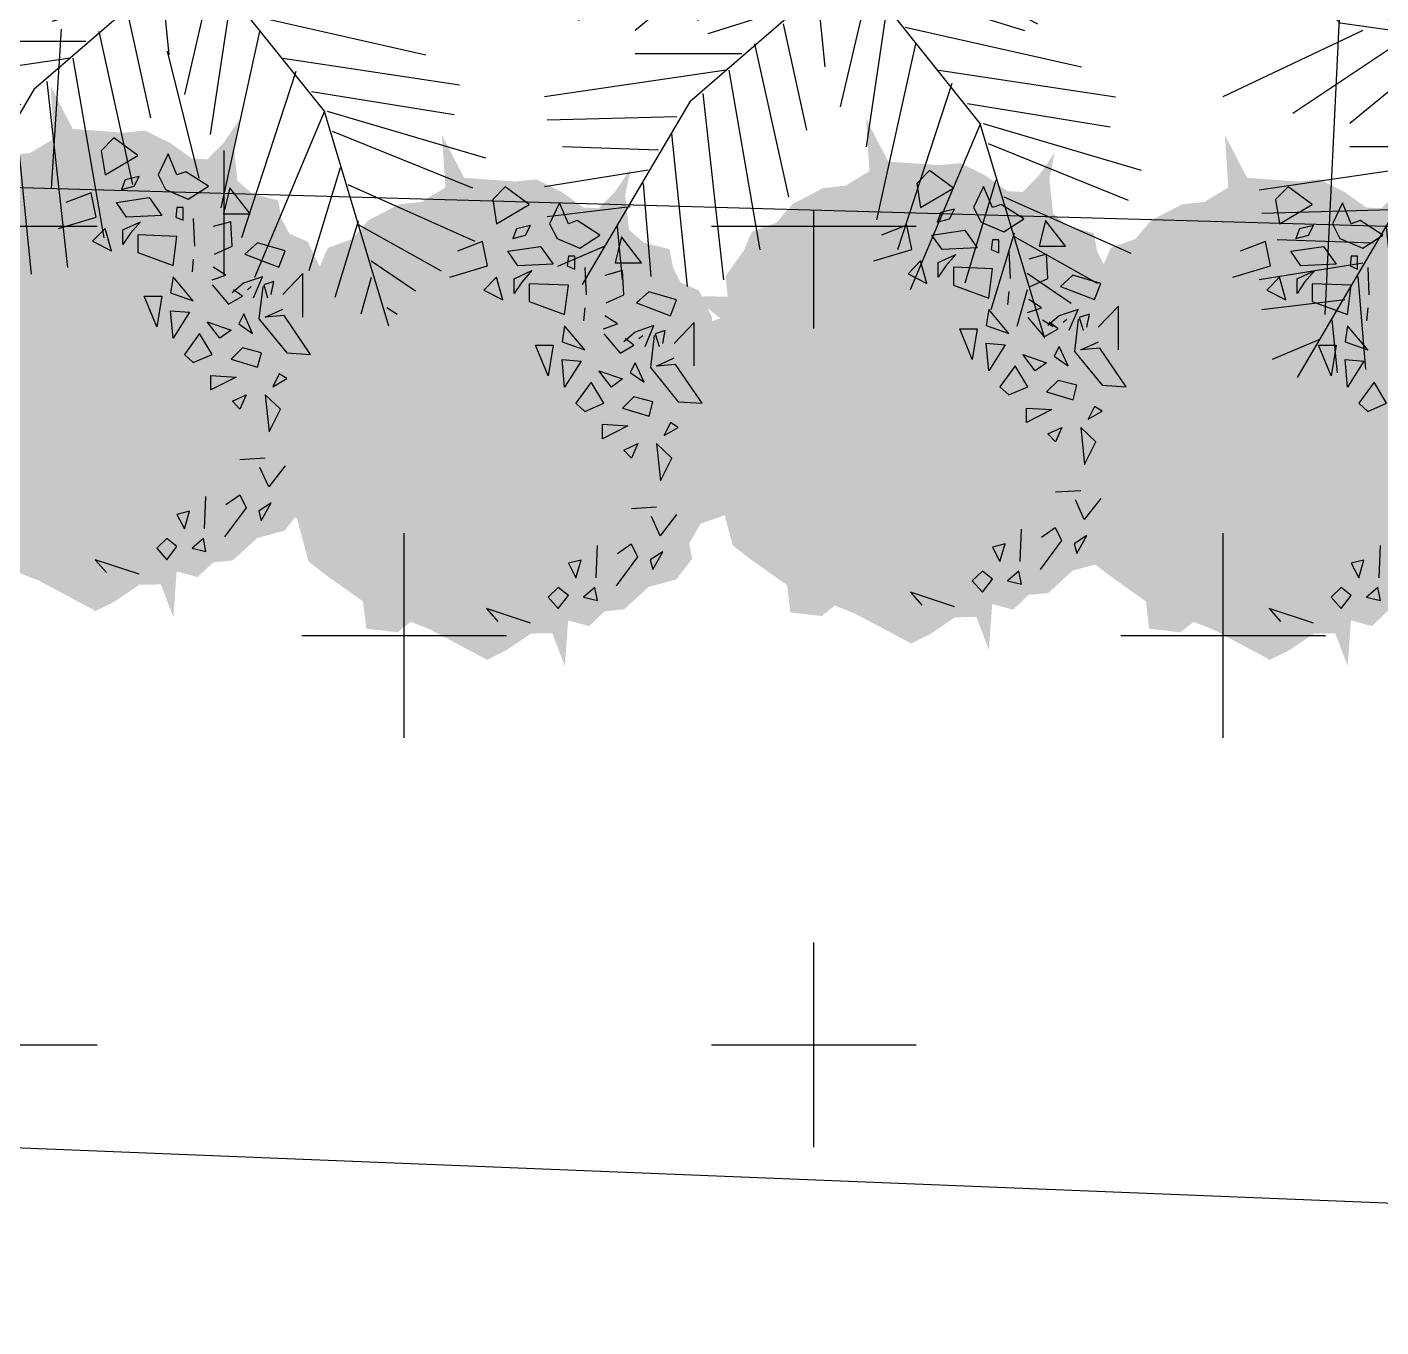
# Model space of a CAD drawing. Header units: millimetres. Extents: x 1933 to 24107, y 1228 to 18074.
# Drawn here: x 20257 to 21307, y 1228 to 2235 of the extents above; entities that cross this region are included whole.
import ezdxf

# ---------------------------------------------------------------- set-up
doc = ezdxf.new("R2010")
doc.units = ezdxf.units.MM
doc.layers.add('marc det', color=74, linetype='Continuous', lineweight=18)
doc.styles.add('ATTR', font='romans.shx', dxfattribs={"width": 0.8, "height": 0.470416})

# ---------------------------------------------------------------- blocks, each defined once
blk = doc.blocks.new('fff')
at = {"color": 93}
for p, q in [((80686.8, 24306.7), (80654.6, 24332.5)), ((80799.9, 23710.9), (80683.3, 24344.1)), ((80698.9, 24286.1), (80727, 24332.5)), ((80702.9, 24234.5), (80610.4, 24296.4)), ((80715, 24193.2), (80771.3, 24260.3)), ((80719, 24152), (80558.1, 24229.3)), ((80735.1, 24110.7), (80851.8, 24244.8)), ((80743.1, 24017.9), (80916.2, 24229.3)), ((80743.1, 24023), (80525.9, 24162.3)), ((80767.3, 23894.1), (80896, 24131.3)), ((80759.2, 23925), (80493.7, 24105.5)), ((81099.8, 23810.9), (81333.1, 24110.8)), ((81101.3, 23811.5), (81145.5, 24110.7)), ((81290.4, 24115.9), (81302.4, 24074.6)), ((81230, 24090.1), (81266.2, 24028.2)), ((80980.5, 23775.4), (81057, 24059.1)), ((81044.9, 23790.9), (81105.3, 24069.4)), ((81189.8, 24074.6), (81213.9, 23961.1)), ((81153.6, 24054), (81161.6, 23894.1)), ((81286.3, 24043.6), (81366.8, 24054)), ((80260.3, 23945.6), (80252.3, 24033.3)), ((80316.6, 24028.2), (80328.7, 23883.7)), ((80405.2, 24023), (80529.9, 23754.8)), ((80450.1, 23760.9), (80216.8, 23994.2)), ((80373, 24002.4), (80413.2, 23796.1)), ((80787.4, 23785.7), (80900.1, 24007.5)), ((80912.1, 23749.6), (80996.6, 24002.4)), ((81250.1, 23997.2), (81342.7, 23986.9)), ((80638.5, 23734.2), (80457.5, 23992.1)), ((80529.9, 23976.6), (80767.3, 23863.1)), ((80843.7, 23729), (80924.2, 23981.7)), ((80272.4, 23930.2), (80179.8, 23914.7)), ((81201.8, 23930.2), (81334.6, 23909.5)), ((81169.6, 23894.1), (81342.7, 23832.2)), ((80348.8, 23863.1), (80187.9, 23832.2)), ((80570.1, 23863.1), (80787.4, 23765.1)), ((81129.4, 23847.6), (81334.6, 23780.6)), ((80799.9, 23710.9), (81099.8, 23810.9)), ((81069.1, 23796.1), (81318.5, 23729)), ((80429.3, 23780.6), (80220.1, 23770.3)), ((81000.7, 23775.4), (81189.8, 23672.3)), ((80485.6, 23749.6), (80268.4, 23646.5)), ((80562.1, 23744.5), (80377, 23620.7)), ((80799.9, 23710.9), (80450.1, 23760.9)), ((80924.2, 23749.6), (81141.5, 23646.5)), ((80622.4, 23734.2), (80465.5, 23605.2)), ((80727, 23723.8), (80562.1, 23620.7)), ((80871.9, 23729), (81089.2, 23615.5)), ((80799.9, 23710.9), (80550, 23494.4)), ((80799.9, 23710.9), (80999.9, 23461)), ((80819.6, 23682.6), (81069.1, 23605.2)), ((80747.2, 23672.3), (80759.2, 23548.5)), ((80827.6, 23677.4), (80783.4, 23486.6)), ((80727, 23646.5), (80578.2, 23600)), ((80855.8, 23641.3), (80823.6, 23424.7)), ((80694.9, 23615.5), (80731.1, 23450.4)), ((80884, 23610.4), (81157.6, 23548.5)), ((80650.6, 23584.6), (80702.9, 23347.3)), ((80900.1, 23584.6), (80839.7, 23311.2)), ((80630.5, 23569.1), (80465.5, 23569.1)), ((80606.3, 23543.3), (80324.7, 23502)), ((80610.4, 23543.3), (80658.7, 23264.7)), ((80936.3, 23543.3), (81209.9, 23502)), ((80956.4, 23522.7), (80871.9, 23264.7)), ((80550, 23494.4), (80383.4, 23211.1)), ((80570.1, 23507.2), (80602.3, 23218.3)), ((80980.5, 23491.7), (81201.8, 23455.6)), ((80529.9, 23471.1), (80328.7, 23465.9)), ((81000.7, 23460.8), (80892, 23202.8)), ((80999.9, 23461), (81099.8, 23127.8)), ((81004.7, 23460.8), (81250.1, 23388.5)), ((80521.8, 23445.3), (80546, 23208)), ((81012.7, 23429.8), (81230, 23342.1)), ((80501.7, 23419.5), (80352.8, 23424.7)), ((80485.6, 23388.5), (80324.7, 23362.8)), ((80477.6, 23367.9), (80489.7, 23223.5)), ((81024.8, 23373.1), (80976.5, 23213.2)), ((81036.9, 23347.3), (81234, 23259.6)), ((80457.5, 23331.8), (80328.7, 23316.3)), ((80437.3, 23300.9), (80445.4, 23218.3)), ((81053, 23290.5), (81016.7, 23171.9)), ((81053, 23285.4), (81181.7, 23213.2)), ((80417.2, 23269.9), (80344.8, 23239)), ((81073.1, 23228.6), (81141.5, 23182.2)), ((81073.1, 23202.8), (81057, 23146.1)), ((81097.2, 23156.4), (81113.3, 23146.1))]:
    blk.add_line(p, q, dxfattribs=at)
at = {"color": 93, "style": 'ATTR', "width": 0.8, "flags": 9}
blk.add_attdef('ESTCODE', (80799.9, 23710.9), '', height=0.00304, dxfattribs=at)

msp = doc.modelspace()

# ---------------------------------------------------------------- hatches: boundary and pattern name
h = msp.add_hatch()
h.set_pattern_fill('CROSS', color=92, scale=50, style=0)
h.set_pattern_definition([(0, (-364657.85, -207469.06), (317.5, 317.5), [158.75, -476.25]), (90, (-364578.47, -207548.43), (-317.5, 317.5), [158.75, -476.25])])
h.paths.add_polyline_path([(16430.1, 2218.9, 0.281353), (17013.3, 1497.4), (23693.5, 1227.6), (23731, 2012.8)])
at = {"layer": 'marc det'}
for points in [[(20162.8, 1892.2), (20171.7, 1858.9), (20185.7, 1848), (20213.9, 1828), (20216.4, 1806.9), (20240.7, 1804.1), (20250.9, 1812.2), (20266.4, 1806.1), (20310.1, 1782.7), (20325.2, 1790.3), (20344.1, 1803.1), (20360.6, 1803.3), (20370.4, 1777.9), (20372.9, 1813.4), (20389.2, 1809), (20401.2, 1820.4), (20416.3, 1821.9), (20435.4, 1839.3), (20456.8, 1845.1), (20469.1, 1861.2), (20466.8, 1872.9), (20475.6, 1888.3), (20495.6, 1895.3), (20520.7, 1900.2), (20501.9, 1905.6), (20486.7, 1922.4), (20493.2, 1943.5), (20502.3, 1957.5), (20496.6, 1974.6), (20496.6, 1992.8), (20509.7, 2004.5), (20494.6, 2009.2), (20483.7, 2028.3), (20484.5, 2048.2), (20474.5, 2069.1), (20460.2, 2075.4), (20454.4, 2086.4), (20451.5, 2101.1), (20431.5, 2106.3), (20420.1, 2116.2), (20417.2, 2143), (20421.5, 2163.6), (20409.5, 2146), (20396.7, 2132.9), (20384.7, 2133.6), (20368.1, 2145.5), (20348.3, 2155.3), (20332.1, 2153.6), (20292.4, 2156.5), (20275.2, 2189.6), (20277.8, 2149), (20259.2, 2137.8), (20241.8, 2135.9), (20218.1, 2123.6), (20205.6, 2109), (20186.8, 2102.2), (20180.2, 2087.2), (20166.2, 2067.8), (20167.8, 2051.7), (20140.8, 2052.1), (20162, 2035), (20145.5, 2028.7), (20141.2, 2020.2), (20135.2, 1999.9), (20140.1, 1995.7), (20142.7, 1958.2), (20136.5, 1947.8), (20143.6, 1929.5), (20141.6, 1915.4), (20123.1, 1901.1), (20102, 1887.8), (20122.3, 1893.3), (20150.8, 1898.9)], [(20795.1, 1866.9), (20804, 1833.7), (20818, 1822.7), (20846.2, 1802.7), (20848.6, 1781.6), (20872.9, 1778.8), (20883.2, 1786.9), (20898.6, 1780.8), (20942.4, 1757.5), (20957.5, 1765), (20976.3, 1777.8), (20992.9, 1778.1), (21002.6, 1752.6), (21005.2, 1788.1), (21021.4, 1783.7), (21033.4, 1795.2), (21048.6, 1796.6), (21067.7, 1814.1), (21089.1, 1819.8), (21101.3, 1835.9), (21099, 1847.6), (21107.9, 1863), (21127.8, 1870), (21153, 1875), (21134.1, 1880.4), (21118.9, 1897.2), (21125.5, 1918.2), (21134.6, 1932.2), (21128.9, 1949.3), (21128.8, 1967.6), (21141.9, 1979.3), (21126.8, 1983.9), (21115.9, 2003), (21116.7, 2023), (21106.7, 2043.8), (21092.4, 2050.1), (21086.7, 2061.2), (21083.8, 2075.8), (21063.8, 2081), (21052.4, 2090.9), (21049.5, 2117.7), (21053.7, 2138.3), (21041.7, 2120.8), (21028.9, 2107.6), (21016.9, 2108.3), (21000.3, 2120.2), (20980.6, 2130), (20964.3, 2128.4), (20924.6, 2131.2), (20907.4, 2164.3), (20910, 2123.8), (20891.5, 2112.5), (20874.1, 2110.6), (20850.4, 2098.3), (20837.8, 2083.7), (20819, 2076.9), (20812.5, 2062), (20798.5, 2042.5), (20800.1, 2026.4), (20773.1, 2026.9), (20794.3, 2009.7), (20777.7, 2003.4), (20773.4, 1995), (20767.5, 1974.6), (20772.3, 1970.4), (20775, 1932.9), (20768.7, 1922.6), (20775.9, 1904.2), (20773.9, 1890.1), (20755.4, 1875.8), (20734.2, 1862.5), (20754.5, 1868.1), (20783.1, 1873.7)], [(20466.3, 1854.3), (20475.2, 1821), (20489.2, 1810.1), (20517.4, 1790.1), (20519.9, 1769), (20544.1, 1766.2), (20554.4, 1774.3), (20569.9, 1768.2), (20613.6, 1744.8), (20628.7, 1752.4), (20647.6, 1765.2), (20664.1, 1765.4), (20673.9, 1740), (20676.4, 1775.4), (20692.7, 1771), (20704.7, 1782.5), (20719.8, 1784), (20738.9, 1801.4), (20760.3, 1807.2), (20772.6, 1823.3), (20770.3, 1835), (20779.1, 1850.4), (20799.1, 1857.4), (20824.2, 1862.3), (20805.3, 1867.7), (20790.2, 1884.5), (20796.7, 1905.6), (20805.8, 1919.5), (20800.1, 1936.7), (20800.1, 1954.9), (20813.2, 1966.6), (20798, 1971.3), (20787.1, 1990.4), (20788, 2010.3), (20777.9, 2031.2), (20763.6, 2037.5), (20757.9, 2048.5), (20755, 2063.2), (20735, 2068.4), (20723.6, 2078.3), (20720.7, 2105.1), (20724.9, 2125.7), (20713, 2108.1), (20700.1, 2095), (20688.1, 2095.6), (20671.5, 2107.6), (20651.8, 2117.4), (20635.5, 2115.7), (20595.8, 2118.6), (20578.6, 2151.7), (20581.3, 2111.1), (20562.7, 2099.9), (20545.3, 2098), (20521.6, 2085.7), (20509.1, 2071.1), (20490.2, 2064.3), (20483.7, 2049.3), (20469.7, 2029.9), (20471.3, 2013.8), (20444.3, 2014.2), (20465.5, 1997.1), (20448.9, 1990.8), (20444.7, 1982.3), (20438.7, 1962), (20443.6, 1957.8), (20446.2, 1920.3), (20439.9, 1909.9), (20447.1, 1891.6), (20445.1, 1877.5), (20426.6, 1863.2), (20405.5, 1849.9), (20425.7, 1855.4), (20454.3, 1861)], [(21073.3, 1854.3), (21082.2, 1821), (21096.2, 1810.1), (21124.4, 1790.1), (21126.8, 1769), (21151.1, 1766.2), (21161.4, 1774.3), (21176.8, 1768.2), (21220.6, 1744.8), (21235.7, 1752.4), (21254.5, 1765.2), (21271.1, 1765.4), (21280.8, 1740), (21283.3, 1775.4), (21299.6, 1771), (21311.6, 1782.5), (21326.8, 1784), (21345.9, 1801.4), (21367.3, 1807.2), (21379.5, 1823.3), (21377.2, 1835), (21386.1, 1850.4), (21406, 1857.4), (21431.2, 1862.3), (21412.3, 1867.7), (21397.1, 1884.5), (21403.7, 1905.6), (21412.8, 1919.5), (21407, 1936.7), (21407, 1954.9), (21420.1, 1966.6), (21405, 1971.3), (21394.1, 1990.4), (21394.9, 2010.3), (21384.9, 2031.2), (21370.6, 2037.5), (21364.9, 2048.5), (21362, 2063.2), (21342, 2068.4), (21330.5, 2078.3), (21327.6, 2105.1), (21331.9, 2125.7), (21319.9, 2108.1), (21307.1, 2095), (21295.1, 2095.6), (21278.5, 2107.6), (21258.8, 2117.4), (21242.5, 2115.7), (21202.8, 2118.6), (21185.6, 2151.7), (21188.2, 2111.1), (21169.7, 2099.9), (21152.3, 2098), (21128.6, 2085.7), (21116, 2071.1), (21097.2, 2064.3), (21090.7, 2049.3), (21076.7, 2029.9), (21078.3, 2013.8), (21051.3, 2014.2), (21072.5, 1997.1), (21055.9, 1990.8), (21051.6, 1982.3), (21045.7, 1962), (21050.5, 1957.8), (21053.2, 1920.3), (21046.9, 1909.9), (21054.1, 1891.6), (21052.1, 1877.5), (21033.5, 1863.2), (21012.4, 1849.9), (21032.7, 1855.4), (21061.3, 1861)]]:
    msp.add_hatch(color=102, dxfattribs=at).paths.add_polyline_path(points)

# ---------------------------------------------------------------- linework, layer by layer
for p, q in [((21263.4, 2012.6), (21275.5, 2266)), ((20275.8, 2110.4), (20283.5, 2233.9)), ((16429.7, 2219), (23731, 2012.8)), ((20390.3, 2118.4), (20365.7, 2216.8)), ((17013.3, 1497.4), (23693.5, 1227.6))]:
    msp.add_line(p, q)
at = {"color": 96}
for p, q in [((20324.3, 2149.6), (20314.5, 2139.6)), ((20342.8, 2135.8), (20324.3, 2149.6)), ((20314.5, 2139.6), (20317.4, 2120.8)), ((20317.4, 2120.8), (20342.8, 2135.8)), ((20366.3, 2137.1), (20358.5, 2120.8)), ((20373.1, 2120.8), (20366.3, 2137.1)), ((20358.5, 2120.8), (20364.3, 2109.5)), ((20380, 2123.3), (20373.1, 2120.8)), ((20397.6, 2112), (20380, 2123.3)), ((20956.5, 2124.4), (20946.7, 2114.3)), ((20975.1, 2110.6), (20956.5, 2124.4)), ((20333, 2117), (20330.1, 2109.5)), ((20330.1, 2109.5), (20339.9, 2112)), ((20343.8, 2119.6), (20333, 2117)), ((20339.9, 2112), (20343.8, 2119.6)), ((20381.9, 2102), (20397.6, 2112)), ((20414.2, 2110.8), (20409.3, 2090.7)), ((20429.8, 2090.7), (20414.2, 2110.8)), ((20627.7, 2111.7), (20618, 2101.7)), ((20646.3, 2097.9), (20627.7, 2111.7)), ((20946.7, 2114.3), (20949.7, 2095.5)), ((20949.7, 2095.5), (20975.1, 2110.6)), ((20998.5, 2111.8), (20990.7, 2095.5)), ((21005.4, 2095.5), (20998.5, 2111.8)), ((21234.7, 2111.7), (21224.9, 2101.7)), ((21253.3, 2097.9), (21234.7, 2111.7)), ((20306.7, 2107), (20287.1, 2099.5)), ((20310.6, 2088.2), (20306.7, 2107)), ((20326.2, 2099.5), (20351.6, 2103.3)), ((20334, 2088.2), (20326.2, 2099.5)), ((20351.6, 2103.3), (20361.4, 2089.5)), ((20364.3, 2109.5), (20381.9, 2102)), ((20618, 2101.7), (20620.9, 2082.9)), ((21224.9, 2101.7), (21227.8, 2082.9)), ((20361.4, 2089.5), (20334, 2088.2)), ((20373.1, 2095.7), (20372.2, 2088.2)), ((20378, 2095.7), (20373.1, 2095.7)), ((20378, 2085.7), (20378, 2095.7)), ((20409.3, 2090.7), (20429.8, 2090.7)), ((20620.9, 2082.9), (20646.3, 2097.9)), ((20669.8, 2099.2), (20662, 2082.9)), ((20676.6, 2082.9), (20669.8, 2099.2)), ((20965.3, 2091.8), (20962.4, 2084.3)), ((20976, 2094.3), (20965.3, 2091.8)), ((20972.1, 2086.8), (20976, 2094.3)), ((20990.7, 2095.5), (20996.6, 2084.3)), ((21012.2, 2098), (21005.4, 2095.5)), ((21029.8, 2086.8), (21012.2, 2098)), ((21227.8, 2082.9), (21253.3, 2097.9)), ((21276.7, 2099.2), (21268.9, 2082.9)), ((21283.6, 2082.9), (21276.7, 2099.2)), ((20281.2, 2079.4), (20310.6, 2088.2)), ((20317.4, 2079.4), (20307.6, 2069.4)), ((20322.3, 2061.9), (20317.4, 2079.4)), ((20331.1, 2078.2), (20344.8, 2084.5)), ((20344.8, 2084.5), (20337, 2075.7)), ((20372.2, 2088.2), (20378, 2085.7)), ((20385.8, 2087), (20386.8, 2065.7)), ((20415, 2084.5), (20401.3, 2080.8)), ((20416, 2065.7), (20415, 2084.5)), ((20636.5, 2079.1), (20633.6, 2071.6)), ((20647.3, 2081.6), (20636.5, 2079.1)), ((20643.4, 2074.1), (20647.3, 2081.6)), ((20662, 2082.9), (20667.8, 2071.6)), ((20683.4, 2085.4), (20676.6, 2082.9)), ((20701, 2074.1), (20683.4, 2085.4)), ((20938.9, 2081.8), (20919.4, 2074.2)), ((20942.8, 2062.9), (20938.9, 2081.8)), ((20962.4, 2084.3), (20972.1, 2086.8)), ((20996.6, 2084.3), (21014.2, 2076.7)), ((21014.2, 2076.7), (21029.8, 2086.8)), ((21046.4, 2085.5), (21041.5, 2065.5)), ((21062.1, 2065.5), (21046.4, 2085.5)), ((21243.5, 2079.1), (21240.6, 2071.6)), ((21254.2, 2081.6), (21243.5, 2079.1)), ((21250.3, 2074.1), (21254.2, 2081.6)), ((21268.9, 2082.9), (21274.8, 2071.6)), ((21290.4, 2085.4), (21283.6, 2082.9)), ((21308, 2074.1), (21290.4, 2085.4)), ((20307.6, 2069.4), (20322.3, 2061.9)), ((20331.1, 2066.9), (20331.1, 2078.2)), ((20337, 2075.7), (20331.1, 2066.9)), ((20342.8, 2074.4), (20342.8, 2060.7)), ((20373.1, 2073.2), (20342.8, 2074.4)), ((20370.2, 2050.6), (20373.1, 2073.2)), ((20435.6, 2068.2), (20425.8, 2059.5)), ((20457.1, 2062), (20435.6, 2068.2)), ((20610.1, 2069.1), (20590.6, 2061.6)), ((20614, 2050.3), (20610.1, 2069.1)), ((20633.6, 2071.6), (20643.4, 2074.1)), ((20667.8, 2071.6), (20685.4, 2064.1)), ((20685.4, 2064.1), (20701, 2074.1)), ((20717.7, 2072.9), (20712.8, 2052.8)), ((20733.3, 2052.8), (20717.7, 2072.9)), ((20958.5, 2074.2), (20983.9, 2078)), ((20966.3, 2062.9), (20958.5, 2074.2)), ((20983.9, 2078), (20993.6, 2064.2)), ((21005.4, 2070.5), (21004.4, 2062.9)), ((21010.3, 2070.5), (21005.4, 2070.5)), ((21010.3, 2060.4), (21010.3, 2070.5)), ((21217.1, 2069.1), (21197.5, 2061.6)), ((21221, 2050.3), (21217.1, 2069.1)), ((21240.6, 2071.6), (21250.3, 2074.1)), ((21274.8, 2071.6), (21292.4, 2064.1)), ((21292.4, 2064.1), (21308, 2074.1)), ((20342.8, 2060.7), (20370.2, 2050.6)), ((20402.3, 2059.5), (20416, 2065.7)), ((20425.8, 2059.5), (20452.2, 2049.4)), ((20452.2, 2049.4), (20457.1, 2062)), ((20629.7, 2061.6), (20655.1, 2065.3)), ((20637.5, 2050.3), (20629.7, 2061.6)), ((20655.1, 2065.3), (20664.9, 2051.6)), ((20676.6, 2057.8), (20675.6, 2050.3)), ((20681.5, 2057.8), (20676.6, 2057.8)), ((20681.5, 2047.8), (20681.5, 2057.8)), ((20913.5, 2054.2), (20942.8, 2062.9)), ((20963.3, 2052.9), (20977, 2059.2)), ((20993.6, 2064.2), (20966.3, 2062.9)), ((20977, 2059.2), (20969.2, 2050.4)), ((21004.4, 2062.9), (21010.3, 2060.4)), ((21018.1, 2061.7), (21019.1, 2040.4)), ((21047.3, 2059.3), (21033.6, 2055.5)), ((21041.5, 2065.5), (21062.1, 2065.5)), ((21048.3, 2040.5), (21047.3, 2059.3)), ((21236.7, 2061.6), (21262.1, 2065.3)), ((21244.5, 2050.3), (21236.7, 2061.6)), ((21262.1, 2065.3), (21271.8, 2051.6)), ((21283.6, 2057.8), (21282.6, 2050.3)), ((21288.5, 2057.8), (21283.6, 2057.8)), ((21288.5, 2047.8), (21288.5, 2057.8)), ((20385.8, 2055.6), (20384.9, 2045.6)), ((20411.1, 2043.2), (20401.3, 2049.4)), ((20584.7, 2041.5), (20614, 2050.3)), ((20664.9, 2051.6), (20637.5, 2050.3)), ((20675.6, 2050.3), (20681.5, 2047.8)), ((20689.3, 2049.1), (20690.3, 2027.8)), ((20712.8, 2052.8), (20733.3, 2052.8)), ((20949.7, 2054.2), (20939.9, 2044.1)), ((20954.6, 2036.6), (20949.7, 2054.2)), ((20963.3, 2041.6), (20963.3, 2052.9)), ((20969.2, 2050.4), (20963.3, 2041.6)), ((20975.1, 2049.2), (20975.1, 2035.4)), ((21005.4, 2047.9), (20975.1, 2049.2)), ((21002.5, 2025.3), (21005.4, 2047.9)), ((21191.7, 2041.5), (21221, 2050.3)), ((21271.8, 2051.6), (21244.5, 2050.3)), ((21282.6, 2050.3), (21288.5, 2047.8)), ((21296.3, 2049.1), (21297.3, 2027.8)), ((20370.2, 2041.9), (20368.2, 2029.3)), ((20385.8, 2023.1), (20370.2, 2041.9)), ((20400.4, 2039.4), (20411.1, 2043.2)), ((20424.8, 2036.9), (20416, 2029.4)), ((20439.5, 2041.9), (20424.8, 2036.9)), ((20432.6, 2025.6), (20439.5, 2041.9)), ((20448.3, 2038.2), (20440.4, 2035.7)), ((20446.3, 2028.1), (20448.3, 2038.2)), ((20470.7, 2044.4), (20455.1, 2028.1)), ((20470.7, 2010.6), (20470.7, 2044.4)), ((20620.9, 2041.5), (20611.1, 2031.5)), ((20625.8, 2024), (20620.9, 2041.5)), ((20634.6, 2040.3), (20648.3, 2046.6)), ((20634.6, 2029), (20634.6, 2040.3)), ((20640.4, 2037.8), (20634.6, 2029)), ((20648.3, 2046.6), (20640.4, 2037.8)), ((20646.3, 2036.5), (20646.3, 2022.7)), ((20676.6, 2035.3), (20646.3, 2036.5)), ((20718.5, 2046.6), (20704.8, 2042.9)), ((20719.5, 2027.8), (20718.5, 2046.6)), ((20939.9, 2044.1), (20954.6, 2036.6)), ((21034.6, 2034.2), (21048.3, 2040.5)), ((21067.8, 2043), (21058, 2034.2)), ((21089.3, 2036.7), (21067.8, 2043)), ((21084.4, 2024.2), (21089.3, 2036.7)), ((21227.8, 2041.5), (21218.1, 2031.5)), ((21232.7, 2024), (21227.8, 2041.5)), ((21241.5, 2040.3), (21255.2, 2046.6)), ((21241.5, 2029), (21241.5, 2040.3)), ((21247.4, 2037.8), (21241.5, 2029)), ((21255.2, 2046.6), (21247.4, 2037.8)), ((21253.3, 2036.5), (21253.3, 2022.7)), ((21283.6, 2035.3), (21253.3, 2036.5)), ((20357.5, 2003), (20347.7, 2026.8)), ((20347.7, 2026.8), (20361.4, 2026.8)), ((20361.4, 2026.8), (20357.5, 2003)), ((20368.2, 2029.3), (20385.8, 2023.1)), ((20400.5, 2035.6), (20413.2, 2020.5)), ((20413.2, 2020.5), (20424, 2026.8)), ((20424, 2026.8), (20417.1, 2031.8)), ((20427.9, 2031.8), (20430.8, 2034.3)), ((20439.6, 2034.3), (20436.7, 2009.3)), ((20440.4, 2035.7), (20443.4, 2025.6)), ((20611.1, 2031.5), (20625.8, 2024)), ((20673.7, 2012.7), (20676.6, 2035.3)), ((20705.8, 2021.6), (20719.5, 2027.8)), ((20739, 2030.3), (20729.3, 2021.6)), ((20760.5, 2024.1), (20739, 2030.3)), ((20975.1, 2035.4), (21002.5, 2025.3)), ((21018.1, 2030.4), (21017.1, 2020.3)), ((21058, 2034.2), (21084.4, 2024.2)), ((21218.1, 2031.5), (21232.7, 2024)), ((21280.6, 2012.7), (21283.6, 2035.3)), ((20368.2, 2015.5), (20382.9, 2014.3)), ((20370.2, 1994.2), (20368.2, 2015.5)), ((20441.6, 2010.5), (20455.2, 2016.8)), ((20646.3, 2022.7), (20673.7, 2012.7)), ((20689.3, 2017.7), (20688.3, 2007.7)), ((20729.3, 2021.6), (20755.7, 2011.5)), ((20755.7, 2011.5), (20760.5, 2024.1)), ((21002.5, 2016.6), (21000.5, 2004.1)), ((21018.1, 1997.8), (21002.5, 2016.6)), ((21032.6, 2014.1), (21043.4, 2017.9)), ((21043.4, 2017.9), (21033.6, 2024.2)), ((21071.7, 2016.6), (21057.1, 2011.6)), ((21064.9, 2000.4), (21071.7, 2016.6)), ((21103, 2019.1), (21087.4, 2002.9)), ((21103, 1985.3), (21103, 2019.1)), ((21253.3, 2022.7), (21280.6, 2012.7)), ((21296.3, 2017.7), (21295.3, 2007.7)), ((20382.9, 2014.3), (20370.2, 1994.2)), ((20406.4, 1994.2), (20396.6, 2006.8)), ((20396.6, 2006.8), (20415.2, 2000.5)), ((20424.9, 2013), (20421, 2005.5)), ((20421, 2005.5), (20431.8, 1998)), ((20431.8, 1998), (20424.9, 2013)), ((20436.7, 2009.3), (20458.2, 1982.9)), ((20456.2, 2011.8), (20441.6, 2010.5)), ((20476.8, 1981.7), (20456.2, 2011.8)), ((20703.8, 2001.5), (20714.6, 2005.3)), ((20714.6, 2005.3), (20704.8, 2011.5)), ((20774.2, 2006.5), (20758.6, 1990.2)), ((20774.2, 1972.7), (20774.2, 2006.5)), ((21032.8, 2010.3), (21045.5, 1995.3)), ((21057.1, 2011.6), (21048.3, 2004.1)), ((21056.2, 2001.5), (21049.4, 2006.6)), ((21060.1, 2006.6), (21063.1, 2009.1)), ((21071.9, 2009.1), (21068.9, 1984)), ((21080.5, 2012.9), (21072.7, 2010.4)), ((21072.7, 2010.4), (21075.6, 2000.4)), ((21078.6, 2002.9), (21080.5, 2012.9)), ((20390.7, 1998), (20379, 1981.7)), ((20400.5, 1981.7), (20390.7, 1998)), ((20415.2, 2000.5), (20406.4, 1994.2)), ((20673.7, 2003.9), (20671.7, 1991.4)), ((20689.3, 1985.1), (20673.7, 2003.9)), ((20704, 1997.7), (20716.7, 1982.6)), ((20728.3, 1999), (20719.5, 1991.5)), ((20742.9, 2004), (20728.3, 1999)), ((20731.3, 1993.9), (20734.3, 1996.4)), ((20736.1, 1987.7), (20742.9, 2004)), ((20743.1, 1996.4), (20740.2, 1971.4)), ((20751.7, 2000.3), (20743.9, 1997.7)), ((20743.9, 1997.7), (20746.9, 1987.7)), ((20749.8, 1990.2), (20751.7, 2000.3)), ((20989.7, 1977.7), (20980, 2001.5)), ((20980, 2001.5), (20993.6, 2001.5)), ((20993.6, 2001.5), (20989.7, 1977.7)), ((21000.5, 2004.1), (21018.1, 1997.8)), ((21045.5, 1995.3), (21056.2, 2001.5)), ((21280.6, 2003.9), (21278.7, 1991.4)), ((21296.3, 1985.1), (21280.6, 2003.9)), ((20424, 1986.7), (20415.2, 1977.9)), ((20438.6, 1982.9), (20424, 1986.7)), ((20661, 1965.1), (20651.2, 1988.9)), ((20651.2, 1988.9), (20664.9, 1988.9)), ((20664.9, 1988.9), (20661, 1965.1)), ((20671.7, 1991.4), (20689.3, 1985.1)), ((20716.7, 1982.6), (20727.4, 1988.9)), ((20727.4, 1988.9), (20720.6, 1993.9)), ((21000.5, 1990.3), (21015.2, 1989)), ((21002.5, 1969), (21000.5, 1990.3)), ((21015.2, 1989), (21002.5, 1969)), ((21057.2, 1987.8), (21053.3, 1980.2)), ((21064, 1972.7), (21057.2, 1987.8)), ((21068.9, 1984), (21090.4, 1957.7)), ((21073.8, 1985.3), (21087.5, 1991.5)), ((21088.5, 1986.5), (21073.8, 1985.3)), ((21109, 1956.4), (21088.5, 1986.5)), ((21267.9, 1965.1), (21258.1, 1988.9)), ((21258.1, 1988.9), (21271.8, 1988.9)), ((21271.8, 1988.9), (21267.9, 1965.1)), ((21278.7, 1991.4), (21296.3, 1985.1)), ((20379, 1981.7), (20385.8, 1975.4)), ((20385.8, 1975.4), (20400.5, 1981.7)), ((20415.2, 1977.9), (20435.7, 1971.7)), ((20435.7, 1971.7), (20438.6, 1982.9)), ((20458.2, 1982.9), (20476.8, 1981.7)), ((20671.7, 1977.6), (20686.4, 1976.4)), ((20673.7, 1956.3), (20671.7, 1977.6)), ((20686.4, 1976.4), (20673.7, 1956.3)), ((20728.4, 1975.1), (20724.5, 1967.6)), ((20735.3, 1960.1), (20728.4, 1975.1)), ((20745, 1972.6), (20758.7, 1978.9)), ((20759.7, 1973.9), (20745, 1972.6)), ((20780.2, 1943.8), (20759.7, 1973.9)), ((21038.6, 1969), (21028.8, 1981.5)), ((21028.8, 1981.5), (21047.4, 1975.2)), ((21047.4, 1975.2), (21038.6, 1969)), ((21053.3, 1980.2), (21064, 1972.7)), ((21278.7, 1977.6), (21293.3, 1976.4)), ((21280.6, 1956.3), (21278.7, 1977.6)), ((21293.3, 1976.4), (21280.6, 1956.3)), ((20399.5, 1954.1), (20399.5, 1965.4)), ((20399.5, 1965.4), (20419.1, 1964.1)), ((20419.1, 1964.1), (20399.5, 1954.1)), ((20452.3, 1966.7), (20447.4, 1956.6)), ((20447.4, 1956.6), (20458.2, 1962.9)), ((20458.2, 1962.9), (20452.3, 1966.7)), ((20709.9, 1956.3), (20700.1, 1968.9)), ((20700.1, 1968.9), (20718.6, 1962.6)), ((20724.5, 1967.6), (20735.3, 1960.1)), ((20740.2, 1971.4), (20761.7, 1945)), ((21023, 1972.7), (21011.2, 1956.4)), ((21032.8, 1956.4), (21023, 1972.7)), ((20694.2, 1960.1), (20682.5, 1943.8)), ((20704, 1943.8), (20694.2, 1960.1)), ((20718.6, 1962.6), (20709.9, 1956.3)), ((21011.2, 1956.4), (21018.1, 1950.2)), ((21018.1, 1950.2), (21032.8, 1956.4)), ((21056.2, 1961.4), (21047.4, 1952.7)), ((21047.4, 1952.7), (21067.9, 1946.4)), ((21070.9, 1957.7), (21056.2, 1961.4)), ((21067.9, 1946.4), (21070.9, 1957.7)), ((21090.4, 1957.7), (21109, 1956.4)), ((21301.2, 1960.1), (21289.4, 1943.8)), ((21310.9, 1943.8), (21301.2, 1960.1)), ((20416.1, 1945.4), (20426.9, 1950.4)), ((20422, 1939.1), (20416.1, 1945.4)), ((20426.9, 1950.4), (20422, 1939.1)), ((20441.6, 1950.4), (20444.5, 1921.5)), ((20453.3, 1939.1), (20441.6, 1950.4)), ((20682.5, 1943.8), (20689.3, 1937.5)), ((20689.3, 1937.5), (20704, 1943.8)), ((20727.4, 1948.8), (20718.6, 1940)), ((20742.1, 1945), (20727.4, 1948.8)), ((20739.2, 1933.8), (20742.1, 1945)), ((20761.7, 1945), (20780.2, 1943.8)), ((21289.4, 1943.8), (21296.3, 1937.5)), ((21296.3, 1937.5), (21310.9, 1943.8)), ((20444.5, 1921.5), (20453.3, 1939.1)), ((20718.6, 1940), (20739.2, 1933.8)), ((21031.8, 1928.8), (21031.8, 1940.1)), ((21031.8, 1940.1), (21051.3, 1938.9)), ((21051.3, 1938.9), (21031.8, 1928.8)), ((21084.6, 1941.4), (21079.7, 1931.4)), ((21079.7, 1931.4), (21090.4, 1937.6)), ((21090.4, 1937.6), (21084.6, 1941.4)), ((20703, 1916.2), (20703, 1927.5)), ((20703, 1927.5), (20722.6, 1926.2)), ((20722.6, 1926.2), (20703, 1916.2)), ((20755.8, 1928.8), (20750.9, 1918.7)), ((20750.9, 1918.7), (20761.7, 1925)), ((20761.7, 1925), (20755.8, 1928.8)), ((21048.4, 1920.1), (21059.1, 1925.1)), ((21059.1, 1925.1), (21054.3, 1913.8)), ((21073.8, 1925.1), (21076.7, 1896.3)), ((21085.5, 1913.8), (21073.8, 1925.1)), ((20719.6, 1907.4), (20730.4, 1912.5)), ((20730.4, 1912.5), (20725.5, 1901.2)), ((20745, 1912.5), (20748, 1883.6)), ((20756.8, 1901.2), (20745, 1912.5)), ((21054.3, 1913.8), (21048.4, 1920.1)), ((21076.7, 1896.3), (21085.5, 1913.8)), ((20422, 1900.2), (20441.6, 1901.5)), ((20725.5, 1901.2), (20719.6, 1907.4)), ((20748, 1883.6), (20756.8, 1901.2)), ((20444.4, 1879), (20437.5, 1894)), ((20457.1, 1895.3), (20444.4, 1879)), ((20394.6, 1846.4), (20395.6, 1871.4)), ((20411.1, 1865.2), (20421.9, 1872.7)), ((20421.9, 1872.7), (20426.8, 1862.7)), ((21054.3, 1875), (21073.8, 1876.2)), ((21076.6, 1853.7), (21069.8, 1868.8)), ((21089.3, 1870), (21076.6, 1853.7)), ((20382.9, 1860.1), (20373.1, 1857.6)), ((20379, 1846.4), (20382.9, 1860.1)), ((20426.8, 1862.7), (20410.1, 1840.2)), ((20446.3, 1866.5), (20436.5, 1860.2)), ((20436.5, 1860.2), (20438.5, 1852.7)), ((20438.5, 1852.7), (20446.3, 1866.5)), ((20725.5, 1862.3), (20745, 1863.6)), ((20373.1, 1857.6), (20379, 1846.4)), ((20747.8, 1841.1), (20741, 1856.1)), ((20760.5, 1857.4), (20747.8, 1841.1)), ((21043.4, 1839.9), (21054.1, 1847.5)), ((21054.1, 1847.5), (21059, 1837.4)), ((20365.3, 1838.8), (20357.5, 1831.3)), ((20373.1, 1832.6), (20365.3, 1838.8)), ((20393.7, 1838.8), (20384.9, 1831.3)), ((20395.6, 1828.8), (20393.7, 1838.8)), ((21026.9, 1821.1), (21027.9, 1846.1)), ((21059, 1837.4), (21042.4, 1814.9)), ((21078.6, 1841.2), (21068.8, 1834.9)), ((21070.7, 1827.4), (21078.6, 1841.2)), ((20357.5, 1831.3), (20365.3, 1822.5)), ((20365.3, 1822.5), (20373.1, 1832.6)), ((20384.9, 1831.3), (20395.6, 1828.8)), ((20698.1, 1808.4), (20699.1, 1833.5)), ((20714.6, 1827.3), (20725.4, 1834.8)), ((20725.4, 1834.8), (20730.2, 1824.8)), ((20749.8, 1828.6), (20740, 1822.3)), ((20742, 1814.8), (20749.8, 1828.6)), ((21015.2, 1834.9), (21005.4, 1832.3)), ((21005.4, 1832.3), (21011.2, 1821.1)), ((21011.2, 1821.1), (21015.2, 1834.9)), ((21068.8, 1834.9), (21070.7, 1827.4)), ((21305.1, 1808.4), (21306.1, 1833.5)), ((20309.6, 1822.5), (20318.4, 1812.5)), ((20343.8, 1811.3), (20309.6, 1822.5)), ((20686.4, 1822.2), (20676.6, 1819.7)), ((20676.6, 1819.7), (20682.5, 1808.4)), ((20682.5, 1808.4), (20686.4, 1822.2)), ((20730.2, 1824.8), (20713.6, 1802.2)), ((20740, 1822.3), (20742, 1814.8)), ((21293.3, 1822.2), (21283.6, 1819.7)), ((21283.6, 1819.7), (21289.4, 1808.4)), ((21289.4, 1808.4), (21293.3, 1822.2)), ((20997.6, 1813.6), (20989.7, 1806)), ((20989.7, 1806), (20997.6, 1797.3)), ((21005.4, 1807.3), (20997.6, 1813.6)), ((20997.6, 1797.3), (21005.4, 1807.3)), ((21025.9, 1813.6), (21017.1, 1806)), ((21017.1, 1806), (21027.9, 1803.5)), ((21027.9, 1803.5), (21025.9, 1813.6)), ((20668.8, 1800.9), (20661, 1793.4)), ((20676.6, 1794.7), (20668.8, 1800.9)), ((20697.1, 1800.9), (20688.3, 1793.4)), ((20699.1, 1790.9), (20697.1, 1800.9)), ((20941.8, 1797.3), (20950.6, 1787.2)), ((20976, 1786), (20941.8, 1797.3)), ((21275.7, 1800.9), (21267.9, 1793.4)), ((21283.6, 1794.7), (21275.7, 1800.9)), ((21304.1, 1800.9), (21295.3, 1793.4)), ((21306.1, 1790.9), (21304.1, 1800.9)), ((20613.1, 1784.6), (20621.9, 1774.6)), ((20647.3, 1773.3), (20613.1, 1784.6)), ((20661, 1793.4), (20668.8, 1784.6)), ((20668.8, 1784.6), (20676.6, 1794.7)), ((20688.3, 1793.4), (20699.1, 1790.9)), ((21220, 1784.6), (21228.8, 1774.6)), ((21254.2, 1773.3), (21220, 1784.6)), ((21267.9, 1793.4), (21275.7, 1784.6)), ((21275.7, 1784.6), (21283.6, 1794.7)), ((21295.3, 1793.4), (21306.1, 1790.9))]:
    msp.add_line(p, q, dxfattribs=at)
at = {"color": 82}
msp.add_line((20409.7, 2042.6), (20409.7, 2139.9), dxfattribs=at)

# ---------------------------------------------------------------- block references
at = {"color": 92, "xscale": 0.4999999999881766, "yscale": 0.4999999999881766, "zscale": 0.4999999999881766}
for p in [(-20012.8, -9560.2), (-19504.3, -9569.7), (-18950.2, -9641.9)]:
    msp.add_blockref('fff', p, dxfattribs=at)

doc.saveas('drawing.dxf')
